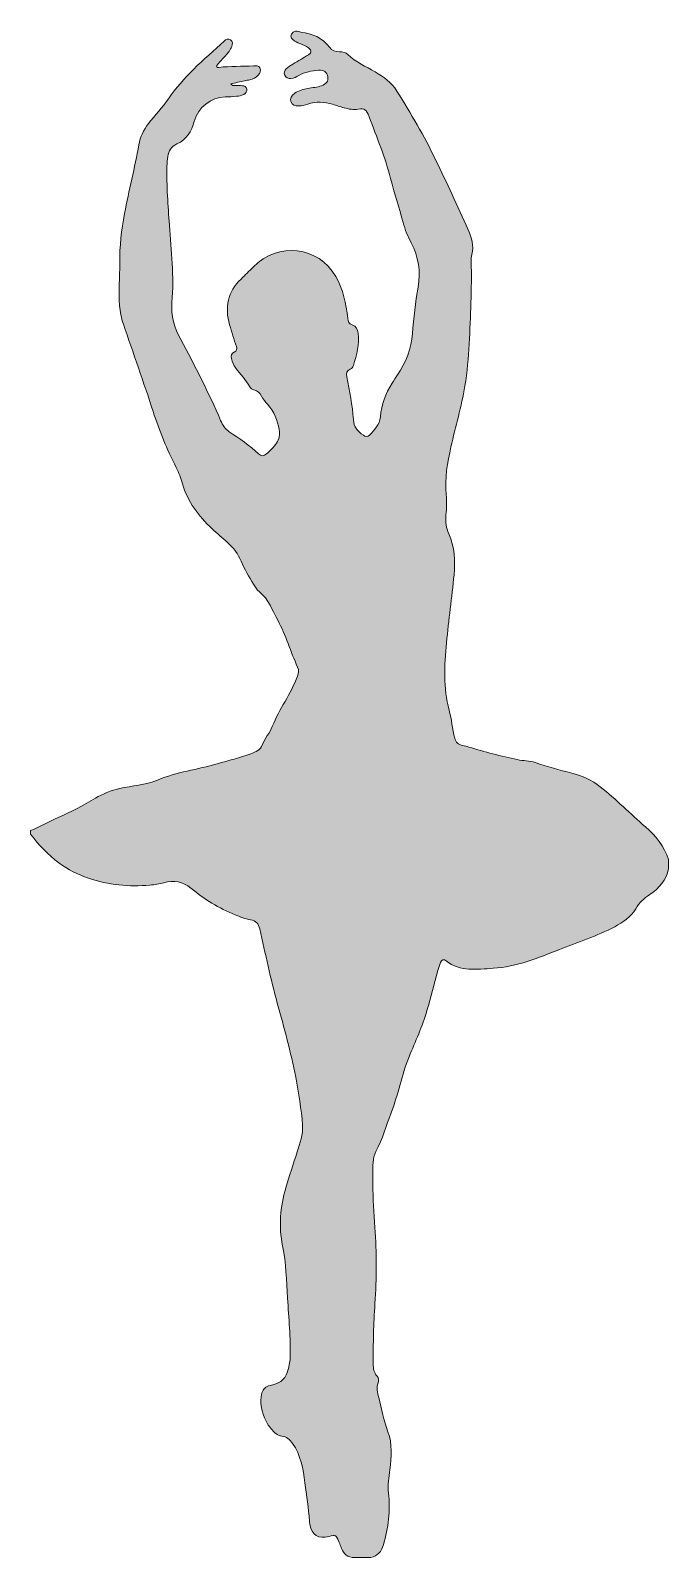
# Model space of a CAD drawing. Header units: inches. Extents: x 23.7 to 56.3, y -79.1 to -1.1.
import ezdxf

# ---------------------------------------------------------------- set-up
doc = ezdxf.new("R2010")
doc.units = ezdxf.units.IN
doc.header["$MEASUREMENT"] = 0
doc.layers.add('Layer 1', color=7, linetype='Continuous')

msp = doc.modelspace()

# ---------------------------------------------------------------- hatches: boundary and pattern name
at = {"layer": 'Layer 1'}
h = msp.add_hatch(color=7, dxfattribs=at)
edge = h.paths.add_edge_path()
edge.add_spline(control_points=[(41.041, -79.098), (40.724, -79.098), (40.406, -79.098), (40.09, -79.098), (39.775, -79.038), (39.593, -78.841), (39.509, -78.54), (39.484, -78.449), (39.441, -78.362), (39.403, -78.275), (39.263, -77.946), (39.255, -77.942), (38.911, -78.029), (38.359, -78.168), (38.043, -77.969), (37.933, -77.412), (37.922, -77.356), (37.912, -77.3), (37.908, -77.243), (37.866, -76.585), (37.771, -75.933), (37.679, -75.28), (37.58, -74.575), (37.472, -73.875), (37.041, -73.272), (36.9, -73.074), (36.751, -72.926), (36.501, -72.898), (36.316, -72.878), (36.17, -72.783), (36.049, -72.642), (35.913, -72.483), (35.777, -72.321), (35.69, -72.13), (35.484, -71.674), (35.33, -71.206), (35.48, -70.697), (35.543, -70.486), (35.664, -70.368), (35.899, -70.316), (36.295, -70.23), (36.653, -70.068), (36.784, -69.615), (36.852, -69.382), (36.918, -69.153), (36.923, -68.91), (36.947, -67.888), (36.859, -66.87), (36.79, -65.852), (36.729, -64.962), (36.715, -64.065), (36.536, -63.186), (36.332, -62.18), (36.416, -61.192), (36.701, -60.216), (36.88, -59.602), (37.094, -58.998), (37.276, -58.384), (37.408, -57.937), (37.596, -57.498), (37.557, -57.014), (37.491, -56.192), (37.363, -55.378), (37.205, -54.569), (36.957, -53.293), (36.612, -52.04), (36.267, -50.787), (35.922, -49.533), (35.657, -48.261), (35.371, -46.994), (35.309, -46.723), (35.18, -46.571), (34.903, -46.526), (34.627, -46.482), (34.368, -46.372), (34.109, -46.268), (33.284, -45.935), (32.537, -45.472), (31.851, -44.912), (31.432, -44.571), (30.985, -44.474), (30.466, -44.633), (30.237, -44.702), (29.993, -44.73), (29.754, -44.752), (28.688, -44.849), (27.641, -44.753), (26.622, -44.404), (26.079, -44.217), (25.572, -43.959), (25.108, -43.622), (24.544, -43.214), (24.085, -42.697), (23.654, -42.156), (23.654, -42.092), (23.654, -42.028), (23.654, -41.965), (24.136, -41.773), (24.588, -41.513), (25.062, -41.304), (25.718, -41.013), (26.352, -40.683), (26.967, -40.316), (27.351, -40.087), (27.759, -39.923), (28.198, -39.824), (28.846, -39.678), (29.521, -39.645), (30.141, -39.387), (31.125, -38.977), (32.184, -38.849), (33.201, -38.558), (33.773, -38.393), (34.352, -38.25), (34.912, -38.045), (35.154, -37.956), (35.41, -37.836), (35.5, -37.595), (35.63, -37.251), (35.879, -36.976), (36.011, -36.649), (36.369, -35.758), (36.958, -34.986), (37.297, -34.087), (37.36, -33.92), (37.378, -33.778), (37.303, -33.616), (36.94, -32.828), (36.71, -31.986), (36.288, -31.222), (36.007, -30.714), (35.829, -30.149), (35.349, -29.77), (35.221, -29.669), (35.137, -29.52), (35.047, -29.381), (34.804, -29.008), (34.598, -28.615), (34.419, -28.209), (34.257, -27.844), (34.033, -27.526), (33.731, -27.263), (33.459, -27.026), (33.189, -26.787), (32.924, -26.541), (32.234, -25.899), (31.692, -25.165), (31.414, -24.252), (31.327, -23.967), (31.243, -23.681), (31.103, -23.415), (30.621, -22.499), (30.24, -21.543), (29.918, -20.557), (29.432, -19.063), (28.908, -17.581), (28.398, -16.094), (28.291, -15.786), (28.233, -15.472), (28.203, -15.148), (28.136, -14.425), (28.222, -13.704), (28.213, -12.981), (28.202, -12.129), (28.304, -11.286), (28.459, -10.45), (28.678, -9.272), (28.988, -8.114), (29.192, -6.933), (29.262, -6.529), (29.43, -6.182), (29.678, -5.855), (30.008, -5.42), (30.406, -5.038), (30.705, -4.583), (31.072, -4.028), (31.531, -3.559), (31.987, -3.084), (32.48, -2.57), (33.043, -2.135), (33.551, -1.638), (33.643, -1.548), (33.752, -1.491), (33.876, -1.572), (34.01, -1.661), (33.982, -1.789), (33.936, -1.914), (33.868, -2.095), (33.75, -2.244), (33.622, -2.386), (33.486, -2.536), (33.349, -2.686), (33.214, -2.838), (33.185, -2.869), (33.15, -2.907), (33.175, -2.955), (33.196, -2.996), (33.24, -2.991), (33.277, -2.986), (33.863, -2.911), (34.455, -2.948), (35.043, -2.902), (35.17, -2.892), (35.309, -2.878), (35.38, -3.014), (35.452, -3.153), (35.377, -3.272), (35.288, -3.377), (35.179, -3.509), (35.032, -3.583), (34.867, -3.618), (34.774, -3.639), (34.679, -3.647), (34.587, -3.668), (34.358, -3.718), (34.13, -3.773), (33.883, -3.831), (33.965, -3.926), (34.04, -3.907), (34.106, -3.91), (34.227, -3.916), (34.348, -3.909), (34.467, -3.92), (34.578, -3.929), (34.689, -3.956), (34.711, -4.09), (34.731, -4.222), (34.657, -4.307), (34.548, -4.364), (34.434, -4.423), (34.309, -4.45), (34.182, -4.46), (33.992, -4.474), (33.803, -4.488), (33.613, -4.494), (32.859, -4.517), (32.221, -5.018), (32.023, -5.741), (31.885, -6.244), (31.631, -6.671), (31.139, -6.895), (30.847, -7.027), (30.72, -7.248), (30.672, -7.537), (30.645, -7.699), (30.627, -7.864), (30.624, -8.029), (30.604, -9.037), (30.679, -10.043), (30.754, -11.048), (30.852, -12.356), (30.995, -13.661), (30.879, -14.976), (30.818, -15.662), (31.01, -16.29), (31.335, -16.889), (32.067, -18.237), (32.755, -19.608), (33.37, -21.015), (33.472, -21.246), (33.602, -21.452), (33.814, -21.597), (34.332, -21.95), (34.855, -22.298), (35.313, -22.732), (35.437, -22.849), (35.58, -22.846), (35.707, -22.732), (35.897, -22.563), (36.078, -22.385), (36.225, -22.177), (36.372, -21.97), (36.412, -21.738), (36.366, -21.489), (36.277, -21.007), (36.103, -20.564), (35.77, -20.193), (35.655, -20.066), (35.546, -19.933), (35.465, -19.781), (35.378, -19.619), (35.266, -19.491), (35.072, -19.452), (34.984, -19.434), (34.908, -19.373), (34.864, -19.295), (34.665, -18.945), (34.378, -18.662), (34.14, -18.342), (34.032, -18.197), (33.956, -18.039), (33.923, -17.861), (33.897, -17.718), (33.922, -17.592), (34.07, -17.526), (34.206, -17.465), (34.212, -17.366), (34.173, -17.243), (34.055, -16.875), (33.934, -16.508), (33.827, -16.137), (33.571, -15.246), (33.743, -14.451), (34.411, -13.795), (34.618, -13.591), (34.83, -13.391), (35.033, -13.183), (36.304, -11.88), (38.369, -12.111), (39.255, -13.663), (39.632, -14.322), (39.776, -15.059), (39.87, -15.804), (39.89, -15.963), (39.923, -16.085), (40.093, -16.136), (40.298, -16.198), (40.374, -16.367), (40.4, -16.556), (40.479, -17.13), (40.324, -17.674), (40.156, -18.214), (40.132, -18.293), (40.075, -18.366), (39.997, -18.396), (39.797, -18.472), (39.786, -18.612), (39.821, -18.795), (39.956, -19.518), (40.111, -20.237), (40.153, -20.974), (40.174, -21.339), (40.374, -21.582), (40.665, -21.771), (40.772, -21.84), (40.882, -21.862), (40.978, -21.764), (41.237, -21.502), (41.491, -21.238), (41.532, -20.84), (41.594, -20.218), (41.789, -19.64), (42.134, -19.116), (42.228, -18.972), (42.314, -18.825), (42.411, -18.684), (42.849, -18.049), (43.108, -17.354), (43.174, -16.582), (43.243, -15.786), (43.319, -14.991), (43.461, -14.204), (43.604, -13.414), (43.472, -12.668), (43.113, -11.953), (42.945, -11.619), (42.79, -11.277), (42.696, -10.913), (42.5, -10.158), (42.249, -9.419), (42.056, -8.664), (41.778, -7.579), (41.351, -6.549), (40.958, -5.505), (40.82, -5.137), (40.72, -5.069), (40.406, -5.119), (40.153, -5.158), (39.915, -5.114), (39.676, -5.047), (39.481, -4.991), (39.289, -4.923), (39.094, -4.87), (38.672, -4.757), (38.25, -4.705), (37.823, -4.867), (37.677, -4.924), (37.519, -4.955), (37.358, -4.956), (37.183, -4.957), (37.025, -4.926), (36.96, -4.734), (36.906, -4.577), (36.977, -4.417), (37.155, -4.301), (37.36, -4.166), (37.591, -4.1), (37.83, -4.059), (38.061, -4.019), (38.296, -3.998), (38.52, -3.922), (38.777, -3.836), (38.886, -3.68), (38.846, -3.461), (38.804, -3.23), (38.644, -3.11), (38.371, -3.126), (38.021, -3.148), (37.683, -3.228), (37.369, -3.394), (37.24, -3.462), (37.114, -3.54), (36.963, -3.547), (36.828, -3.554), (36.71, -3.517), (36.647, -3.384), (36.585, -3.255), (36.639, -3.149), (36.722, -3.054), (36.816, -2.947), (36.943, -2.886), (37.063, -2.814), (37.33, -2.656), (37.599, -2.5), (37.861, -2.334), (38.03, -2.226), (38.029, -2.111), (37.869, -1.99), (37.731, -1.886), (37.57, -1.825), (37.411, -1.76), (37.294, -1.713), (37.175, -1.665), (37.076, -1.584), (36.917, -1.453), (36.921, -1.316), (37.084, -1.179), (37.253, -1.101), (37.33, -1.145), (37.464, -1.179), (38.055, -1.261), (38.577, -1.459), (38.943, -1.97), (39.057, -2.13), (39.248, -2.191), (39.449, -2.19), (39.607, -2.19), (39.757, -2.226), (39.873, -2.333), (40.285, -2.712), (40.79, -2.94), (41.267, -3.215), (41.703, -3.465), (42.11, -3.751), (42.383, -4.195), (43.088, -5.34), (43.778, -6.494), (44.36, -7.707), (44.926, -8.89), (45.491, -10.074), (46.022, -11.274), (46.203, -11.681), (46.332, -12.09), (46.2, -12.543), (46.169, -12.649), (46.179, -12.77), (46.18, -12.883), (46.199, -14.291), (46.156, -15.698), (46.07, -17.102), (46.025, -17.823), (45.984, -18.544), (45.859, -19.258), (45.675, -20.308), (45.374, -21.331), (45.143, -22.37), (44.964, -23.171), (44.814, -23.972), (44.899, -24.798), (44.936, -25.153), (44.915, -25.508), (44.886, -25.861), (44.86, -26.191), (44.896, -26.507), (45.032, -26.809), (45.332, -27.479), (45.364, -28.189), (45.297, -28.9), (45.188, -30.061), (45.025, -31.216), (44.912, -32.376), (44.799, -33.531), (44.742, -34.675), (45.048, -35.813), (45.174, -36.284), (45.212, -36.775), (45.337, -37.247), (45.395, -37.463), (45.515, -37.587), (45.74, -37.617), (45.846, -37.631), (45.949, -37.668), (46.051, -37.699), (46.868, -37.955), (47.697, -38.165), (48.533, -38.343), (48.836, -38.408), (49.15, -38.397), (49.45, -38.497), (50.062, -38.704), (50.685, -38.879), (51.313, -39.035), (51.851, -39.168), (52.339, -39.391), (52.774, -39.734), (53.582, -40.371), (54.305, -41.103), (55.081, -41.776), (55.609, -42.234), (56.044, -42.766), (56.259, -43.449), (56.259, -43.601), (56.259, -43.753), (56.259, -43.906), (56.151, -44.502), (55.791, -44.917), (55.298, -45.237), (55.008, -45.426), (54.765, -45.662), (54.582, -45.96), (54.325, -46.378), (53.95, -46.653), (53.517, -46.877), (52.607, -47.349), (51.64, -47.678), (50.689, -48.044), (49.591, -48.466), (48.504, -48.927), (47.303, -49.002), (46.465, -49.054), (45.627, -49.193), (44.893, -48.618), (44.769, -48.519), (44.667, -48.571), (44.614, -48.714), (44.565, -48.844), (44.514, -48.974), (44.476, -49.108), (44.287, -49.792), (44.109, -50.479), (43.914, -51.161), (43.682, -51.973), (43.322, -52.738), (43.004, -53.519), (42.624, -54.448), (42.45, -55.443), (42.089, -56.378), (41.833, -57.039), (41.644, -57.726), (41.307, -58.356), (41.213, -58.531), (41.177, -58.723), (41.159, -58.921), (41.123, -59.289), (41.153, -59.656), (41.152, -60.023), (41.151, -60.765), (41.194, -61.505), (41.254, -62.244), (41.358, -63.542), (41.341, -64.839), (41.257, -66.137), (41.191, -67.162), (41.161, -68.187), (41.169, -69.215), (41.171, -69.437), (41.203, -69.654), (41.365, -69.834), (41.451, -69.93), (41.459, -70.061), (41.418, -70.177), (41.326, -70.433), (41.385, -70.676), (41.448, -70.923), (41.6, -71.509), (41.708, -72.102), (41.919, -72.677), (42.148, -73.295), (42.113, -73.962), (42.018, -74.615), (41.961, -75.01), (41.906, -75.402), (41.953, -75.806), (42.057, -76.706), (41.947, -77.588), (41.689, -78.454), (41.59, -78.789), (41.402, -79.03), (41.041, -79.098)], knot_values=[0, 0, 0, 0, 1, 1, 1, 2, 2, 2, 3, 3, 3, 4, 4, 4, 5, 5, 5, 6, 6, 6, 7, 7, 7, 8, 8, 8, 9, 9, 9, 10, 10, 10, 11, 11, 11, 12, 12, 12, 13, 13, 13, 14, 14, 14, 15, 15, 15, 16, 16, 16, 17, 17, 17, 18, 18, 18, 19, 19, 19, 20, 20, 20, 21, 21, 21, 22, 22, 22, 23, 23, 23, 24, 24, 24, 25, 25, 25, 26, 26, 26, 27, 27, 27, 28, 28, 28, 29, 29, 29, 30, 30, 30, 31, 31, 31, 32, 32, 32, 33, 33, 33, 34, 34, 34, 35, 35, 35, 36, 36, 36, 37, 37, 37, 38, 38, 38, 39, 39, 39, 40, 40, 40, 41, 41, 41, 42, 42, 42, 43, 43, 43, 44, 44, 44, 45, 45, 45, 46, 46, 46, 47, 47, 47, 48, 48, 48, 49, 49, 49, 50, 50, 50, 51, 51, 51, 52, 52, 52, 53, 53, 53, 54, 54, 54, 55, 55, 55, 56, 56, 56, 57, 57, 57, 58, 58, 58, 59, 59, 59, 60, 60, 60, 61, 61, 61, 62, 62, 62, 63, 63, 63, 64, 64, 64, 65, 65, 65, 66, 66, 66, 67, 67, 67, 68, 68, 68, 69, 69, 69, 70, 70, 70, 71, 71, 71, 72, 72, 72, 73, 73, 73, 74, 74, 74, 75, 75, 75, 76, 76, 76, 77, 77, 77, 78, 78, 78, 79, 79, 79, 80, 80, 80, 81, 81, 81, 82, 82, 82, 83, 83, 83, 84, 84, 84, 85, 85, 85, 86, 86, 86, 87, 87, 87, 88, 88, 88, 89, 89, 89, 90, 90, 90, 91, 91, 91, 92, 92, 92, 93, 93, 93, 94, 94, 94, 95, 95, 95, 96, 96, 96, 97, 97, 97, 98, 98, 98, 99, 99, 99, 100, 100, 100, 101, 101, 101, 102, 102, 102, 103, 103, 103, 104, 104, 104, 105, 105, 105, 106, 106, 106, 107, 107, 107, 108, 108, 108, 109, 109, 109, 110, 110, 110, 111, 111, 111, 112, 112, 112, 113, 113, 113, 114, 114, 114, 115, 115, 115, 116, 116, 116, 117, 117, 117, 118, 118, 118, 119, 119, 119, 120, 120, 120, 121, 121, 121, 122, 122, 122, 123, 123, 123, 124, 124, 124, 125, 125, 125, 126, 126, 126, 127, 127, 127, 128, 128, 128, 129, 129, 129, 130, 130, 130, 131, 131, 131, 132, 132, 132, 133, 133, 133, 134, 134, 134, 135, 135, 135, 136, 136, 136, 137, 137, 137, 138, 138, 138, 139, 139, 139, 140, 140, 140, 141, 141, 141, 142, 142, 142, 143, 143, 143, 144, 144, 144, 145, 145, 145, 146, 146, 146, 147, 147, 147, 148, 148, 148, 149, 149, 149, 150, 150, 150, 151, 151, 151, 152, 152, 152, 153, 153, 153, 154, 154, 154, 155, 155, 155, 156, 156, 156, 157, 157, 157, 158, 158, 158, 159, 159, 159, 160, 160, 160, 161, 161, 161, 162, 162, 162, 163, 163, 163, 164, 164, 164, 165, 165, 165, 166, 166, 166, 167, 167, 167, 168, 168, 168, 169, 169, 169, 170, 170, 170, 171, 171, 171, 172, 172, 172, 173, 173, 173, 174, 174, 174, 175, 175, 175, 176, 176, 176, 177, 177, 177, 178, 178, 178, 179, 179, 179, 180, 180, 180, 181, 181, 181, 182, 182, 182, 183, 183, 183, 184, 184, 184, 185, 185, 185, 186, 186, 186, 187, 187, 187, 188, 188, 188, 189, 189, 189, 190, 190, 190, 191, 191, 191, 192, 192, 192, 193, 193, 193, 194, 194, 194, 195, 195, 195, 196, 196, 196, 196], degree=3, periodic=1)

# ---------------------------------------------------------------- linework, layer by layer
at = {"layer": 'Layer 1', "lineweight": 0}
msp.add_open_spline([(41.041, -79.098), (40.724, -79.098), (40.406, -79.098), (40.09, -79.098), (39.775, -79.038), (39.593, -78.841), (39.509, -78.54), (39.484, -78.449), (39.441, -78.362), (39.403, -78.275), (39.263, -77.946), (39.255, -77.942), (38.911, -78.029), (38.359, -78.168), (38.043, -77.969), (37.933, -77.412), (37.922, -77.356), (37.912, -77.3), (37.908, -77.243), (37.866, -76.585), (37.771, -75.933), (37.679, -75.28), (37.58, -74.575), (37.472, -73.875), (37.041, -73.272), (36.9, -73.074), (36.751, -72.926), (36.501, -72.898), (36.316, -72.878), (36.17, -72.783), (36.049, -72.642), (35.913, -72.483), (35.777, -72.321), (35.69, -72.13), (35.484, -71.674), (35.33, -71.206), (35.48, -70.697), (35.543, -70.486), (35.664, -70.368), (35.899, -70.316), (36.295, -70.23), (36.653, -70.068), (36.784, -69.615), (36.852, -69.382), (36.918, -69.153), (36.923, -68.91), (36.947, -67.888), (36.859, -66.87), (36.79, -65.852), (36.729, -64.962), (36.715, -64.065), (36.536, -63.186), (36.332, -62.18), (36.416, -61.192), (36.701, -60.216), (36.88, -59.602), (37.094, -58.998), (37.276, -58.384), (37.408, -57.937), (37.596, -57.498), (37.557, -57.014), (37.491, -56.192), (37.363, -55.378), (37.205, -54.569), (36.957, -53.293), (36.612, -52.04), (36.267, -50.787), (35.922, -49.533), (35.657, -48.261), (35.371, -46.994), (35.309, -46.723), (35.18, -46.571), (34.903, -46.526), (34.627, -46.482), (34.368, -46.372), (34.109, -46.268), (33.284, -45.935), (32.537, -45.472), (31.851, -44.912), (31.432, -44.571), (30.985, -44.474), (30.466, -44.633), (30.237, -44.702), (29.993, -44.73), (29.754, -44.752), (28.688, -44.849), (27.641, -44.753), (26.622, -44.404), (26.079, -44.217), (25.572, -43.959), (25.108, -43.622), (24.544, -43.214), (24.085, -42.697), (23.654, -42.156), (23.654, -42.092), (23.654, -42.028), (23.654, -41.965), (24.136, -41.773), (24.588, -41.513), (25.062, -41.304), (25.718, -41.013), (26.352, -40.683), (26.967, -40.316), (27.351, -40.087), (27.759, -39.923), (28.198, -39.824), (28.846, -39.678), (29.521, -39.645), (30.141, -39.387), (31.125, -38.977), (32.184, -38.849), (33.201, -38.558), (33.773, -38.393), (34.352, -38.25), (34.912, -38.045), (35.154, -37.956), (35.41, -37.836), (35.5, -37.595), (35.63, -37.251), (35.879, -36.976), (36.011, -36.649), (36.369, -35.758), (36.958, -34.986), (37.297, -34.087), (37.36, -33.92), (37.378, -33.778), (37.303, -33.616), (36.94, -32.828), (36.71, -31.986), (36.288, -31.222), (36.007, -30.714), (35.829, -30.149), (35.349, -29.77), (35.221, -29.669), (35.137, -29.52), (35.047, -29.381), (34.804, -29.008), (34.598, -28.615), (34.419, -28.209), (34.257, -27.844), (34.033, -27.526), (33.731, -27.263), (33.459, -27.026), (33.189, -26.787), (32.924, -26.541), (32.234, -25.899), (31.692, -25.165), (31.414, -24.252), (31.327, -23.967), (31.243, -23.681), (31.103, -23.415), (30.621, -22.499), (30.24, -21.543), (29.918, -20.557), (29.432, -19.063), (28.908, -17.581), (28.398, -16.094), (28.291, -15.786), (28.233, -15.472), (28.203, -15.148), (28.136, -14.425), (28.222, -13.704), (28.213, -12.981), (28.202, -12.129), (28.304, -11.286), (28.459, -10.45), (28.678, -9.272), (28.988, -8.114), (29.192, -6.933), (29.262, -6.529), (29.43, -6.182), (29.678, -5.855), (30.008, -5.42), (30.406, -5.038), (30.705, -4.583), (31.072, -4.028), (31.531, -3.559), (31.987, -3.084), (32.48, -2.57), (33.043, -2.135), (33.551, -1.638), (33.643, -1.548), (33.752, -1.491), (33.876, -1.572), (34.01, -1.661), (33.982, -1.789), (33.936, -1.914), (33.868, -2.095), (33.75, -2.244), (33.622, -2.386), (33.486, -2.536), (33.349, -2.686), (33.214, -2.838), (33.185, -2.869), (33.15, -2.907), (33.175, -2.955), (33.196, -2.996), (33.24, -2.991), (33.277, -2.986), (33.863, -2.911), (34.455, -2.948), (35.043, -2.902), (35.17, -2.892), (35.309, -2.878), (35.38, -3.014), (35.452, -3.153), (35.377, -3.272), (35.288, -3.377), (35.179, -3.509), (35.032, -3.583), (34.867, -3.618), (34.774, -3.639), (34.679, -3.647), (34.587, -3.668), (34.358, -3.718), (34.13, -3.773), (33.883, -3.831), (33.965, -3.926), (34.04, -3.907), (34.106, -3.91), (34.227, -3.916), (34.348, -3.909), (34.467, -3.92), (34.578, -3.929), (34.689, -3.956), (34.711, -4.09), (34.731, -4.222), (34.657, -4.307), (34.548, -4.364), (34.434, -4.423), (34.309, -4.45), (34.182, -4.46), (33.992, -4.474), (33.803, -4.488), (33.613, -4.494), (32.859, -4.517), (32.221, -5.018), (32.023, -5.741), (31.885, -6.244), (31.631, -6.671), (31.139, -6.895), (30.847, -7.027), (30.72, -7.248), (30.672, -7.537), (30.645, -7.699), (30.627, -7.864), (30.624, -8.029), (30.604, -9.037), (30.679, -10.043), (30.754, -11.048), (30.852, -12.356), (30.995, -13.661), (30.879, -14.976), (30.818, -15.662), (31.01, -16.29), (31.335, -16.889), (32.067, -18.237), (32.755, -19.608), (33.37, -21.015), (33.472, -21.246), (33.602, -21.452), (33.814, -21.597), (34.332, -21.95), (34.855, -22.298), (35.313, -22.732), (35.437, -22.849), (35.58, -22.846), (35.707, -22.732), (35.897, -22.563), (36.078, -22.385), (36.225, -22.177), (36.372, -21.97), (36.412, -21.738), (36.366, -21.489), (36.277, -21.007), (36.103, -20.564), (35.77, -20.193), (35.655, -20.066), (35.546, -19.933), (35.465, -19.781), (35.378, -19.619), (35.266, -19.491), (35.072, -19.452), (34.984, -19.434), (34.908, -19.373), (34.864, -19.295), (34.665, -18.945), (34.378, -18.662), (34.14, -18.342), (34.032, -18.197), (33.956, -18.039), (33.923, -17.861), (33.897, -17.718), (33.922, -17.592), (34.07, -17.526), (34.206, -17.465), (34.212, -17.366), (34.173, -17.243), (34.055, -16.875), (33.934, -16.508), (33.827, -16.137), (33.571, -15.246), (33.743, -14.451), (34.411, -13.795), (34.618, -13.591), (34.83, -13.391), (35.033, -13.183), (36.304, -11.88), (38.369, -12.111), (39.255, -13.663), (39.632, -14.322), (39.776, -15.059), (39.87, -15.804), (39.89, -15.963), (39.923, -16.085), (40.093, -16.136), (40.298, -16.198), (40.374, -16.367), (40.4, -16.556), (40.479, -17.13), (40.324, -17.674), (40.156, -18.214), (40.132, -18.293), (40.075, -18.366), (39.997, -18.396), (39.797, -18.472), (39.786, -18.612), (39.821, -18.795), (39.956, -19.518), (40.111, -20.237), (40.153, -20.974), (40.174, -21.339), (40.374, -21.582), (40.665, -21.771), (40.772, -21.84), (40.882, -21.862), (40.978, -21.764), (41.237, -21.502), (41.491, -21.238), (41.532, -20.84), (41.594, -20.218), (41.789, -19.64), (42.134, -19.116), (42.228, -18.972), (42.314, -18.825), (42.411, -18.684), (42.849, -18.049), (43.108, -17.354), (43.174, -16.582), (43.243, -15.786), (43.319, -14.991), (43.461, -14.204), (43.604, -13.414), (43.472, -12.668), (43.113, -11.953), (42.945, -11.619), (42.79, -11.277), (42.696, -10.913), (42.5, -10.158), (42.249, -9.419), (42.056, -8.664), (41.778, -7.579), (41.351, -6.549), (40.958, -5.505), (40.82, -5.137), (40.72, -5.069), (40.406, -5.119), (40.153, -5.158), (39.915, -5.114), (39.676, -5.047), (39.481, -4.991), (39.289, -4.923), (39.094, -4.87), (38.672, -4.757), (38.25, -4.705), (37.823, -4.867), (37.677, -4.924), (37.519, -4.955), (37.358, -4.956), (37.183, -4.957), (37.025, -4.926), (36.96, -4.734), (36.906, -4.577), (36.977, -4.417), (37.155, -4.301), (37.36, -4.166), (37.591, -4.1), (37.83, -4.059), (38.061, -4.019), (38.296, -3.998), (38.52, -3.922), (38.777, -3.836), (38.886, -3.68), (38.846, -3.461), (38.804, -3.23), (38.644, -3.11), (38.371, -3.126), (38.021, -3.148), (37.683, -3.228), (37.369, -3.394), (37.24, -3.462), (37.114, -3.54), (36.963, -3.547), (36.828, -3.554), (36.71, -3.517), (36.647, -3.384), (36.585, -3.255), (36.639, -3.149), (36.722, -3.054), (36.816, -2.947), (36.943, -2.886), (37.063, -2.814), (37.33, -2.656), (37.599, -2.5), (37.861, -2.334), (38.03, -2.226), (38.029, -2.111), (37.869, -1.99), (37.731, -1.886), (37.57, -1.825), (37.411, -1.76), (37.294, -1.713), (37.175, -1.665), (37.076, -1.584), (36.917, -1.453), (36.921, -1.316), (37.084, -1.179), (37.253, -1.101), (37.33, -1.145), (37.464, -1.179), (38.055, -1.261), (38.577, -1.459), (38.943, -1.97), (39.057, -2.13), (39.248, -2.191), (39.449, -2.19), (39.607, -2.19), (39.757, -2.226), (39.873, -2.333), (40.285, -2.712), (40.79, -2.94), (41.267, -3.215), (41.703, -3.465), (42.11, -3.751), (42.383, -4.195), (43.088, -5.34), (43.778, -6.494), (44.36, -7.707), (44.926, -8.89), (45.491, -10.074), (46.022, -11.274), (46.203, -11.681), (46.332, -12.09), (46.2, -12.543), (46.169, -12.649), (46.179, -12.77), (46.18, -12.883), (46.199, -14.291), (46.156, -15.698), (46.07, -17.102), (46.025, -17.823), (45.984, -18.544), (45.859, -19.258), (45.675, -20.308), (45.374, -21.331), (45.143, -22.37), (44.964, -23.171), (44.814, -23.972), (44.899, -24.798), (44.936, -25.153), (44.915, -25.508), (44.886, -25.861), (44.86, -26.191), (44.896, -26.507), (45.032, -26.809), (45.332, -27.479), (45.364, -28.189), (45.297, -28.9), (45.188, -30.061), (45.025, -31.216), (44.912, -32.376), (44.799, -33.531), (44.742, -34.675), (45.048, -35.813), (45.174, -36.284), (45.212, -36.775), (45.337, -37.247), (45.395, -37.463), (45.515, -37.587), (45.74, -37.617), (45.846, -37.631), (45.949, -37.668), (46.051, -37.699), (46.868, -37.955), (47.697, -38.165), (48.533, -38.343), (48.836, -38.408), (49.15, -38.397), (49.45, -38.497), (50.062, -38.704), (50.685, -38.879), (51.313, -39.035), (51.851, -39.168), (52.339, -39.391), (52.774, -39.734), (53.582, -40.371), (54.305, -41.103), (55.081, -41.776), (55.609, -42.234), (56.044, -42.766), (56.259, -43.449), (56.259, -43.601), (56.259, -43.753), (56.259, -43.906), (56.151, -44.502), (55.791, -44.917), (55.298, -45.237), (55.008, -45.426), (54.765, -45.662), (54.582, -45.96), (54.325, -46.378), (53.95, -46.653), (53.517, -46.877), (52.607, -47.349), (51.64, -47.678), (50.689, -48.044), (49.591, -48.466), (48.504, -48.927), (47.303, -49.002), (46.465, -49.054), (45.627, -49.193), (44.893, -48.618), (44.769, -48.519), (44.667, -48.571), (44.614, -48.714), (44.565, -48.844), (44.514, -48.974), (44.476, -49.108), (44.287, -49.792), (44.109, -50.479), (43.914, -51.161), (43.682, -51.973), (43.322, -52.738), (43.004, -53.519), (42.624, -54.448), (42.45, -55.443), (42.089, -56.378), (41.833, -57.039), (41.644, -57.726), (41.307, -58.356), (41.213, -58.531), (41.177, -58.723), (41.159, -58.921), (41.123, -59.289), (41.153, -59.656), (41.152, -60.023), (41.151, -60.765), (41.194, -61.505), (41.254, -62.244), (41.358, -63.542), (41.341, -64.839), (41.257, -66.137), (41.191, -67.162), (41.161, -68.187), (41.169, -69.215), (41.171, -69.437), (41.203, -69.654), (41.365, -69.834), (41.451, -69.93), (41.459, -70.061), (41.418, -70.177), (41.326, -70.433), (41.385, -70.676), (41.448, -70.923), (41.6, -71.509), (41.708, -72.102), (41.919, -72.677), (42.148, -73.295), (42.113, -73.962), (42.018, -74.615), (41.961, -75.01), (41.906, -75.402), (41.953, -75.806), (42.057, -76.706), (41.947, -77.588), (41.689, -78.454), (41.59, -78.789), (41.402, -79.03), (41.041, -79.098)], degree=3, knots=[0, 0, 0, 0, 1, 1, 1, 2, 2, 2, 3, 3, 3, 4, 4, 4, 5, 5, 5, 6, 6, 6, 7, 7, 7, 8, 8, 8, 9, 9, 9, 10, 10, 10, 11, 11, 11, 12, 12, 12, 13, 13, 13, 14, 14, 14, 15, 15, 15, 16, 16, 16, 17, 17, 17, 18, 18, 18, 19, 19, 19, 20, 20, 20, 21, 21, 21, 22, 22, 22, 23, 23, 23, 24, 24, 24, 25, 25, 25, 26, 26, 26, 27, 27, 27, 28, 28, 28, 29, 29, 29, 30, 30, 30, 31, 31, 31, 32, 32, 32, 33, 33, 33, 34, 34, 34, 35, 35, 35, 36, 36, 36, 37, 37, 37, 38, 38, 38, 39, 39, 39, 40, 40, 40, 41, 41, 41, 42, 42, 42, 43, 43, 43, 44, 44, 44, 45, 45, 45, 46, 46, 46, 47, 47, 47, 48, 48, 48, 49, 49, 49, 50, 50, 50, 51, 51, 51, 52, 52, 52, 53, 53, 53, 54, 54, 54, 55, 55, 55, 56, 56, 56, 57, 57, 57, 58, 58, 58, 59, 59, 59, 60, 60, 60, 61, 61, 61, 62, 62, 62, 63, 63, 63, 64, 64, 64, 65, 65, 65, 66, 66, 66, 67, 67, 67, 68, 68, 68, 69, 69, 69, 70, 70, 70, 71, 71, 71, 72, 72, 72, 73, 73, 73, 74, 74, 74, 75, 75, 75, 76, 76, 76, 77, 77, 77, 78, 78, 78, 79, 79, 79, 80, 80, 80, 81, 81, 81, 82, 82, 82, 83, 83, 83, 84, 84, 84, 85, 85, 85, 86, 86, 86, 87, 87, 87, 88, 88, 88, 89, 89, 89, 90, 90, 90, 91, 91, 91, 92, 92, 92, 93, 93, 93, 94, 94, 94, 95, 95, 95, 96, 96, 96, 97, 97, 97, 98, 98, 98, 99, 99, 99, 100, 100, 100, 101, 101, 101, 102, 102, 102, 103, 103, 103, 104, 104, 104, 105, 105, 105, 106, 106, 106, 107, 107, 107, 108, 108, 108, 109, 109, 109, 110, 110, 110, 111, 111, 111, 112, 112, 112, 113, 113, 113, 114, 114, 114, 115, 115, 115, 116, 116, 116, 117, 117, 117, 118, 118, 118, 119, 119, 119, 120, 120, 120, 121, 121, 121, 122, 122, 122, 123, 123, 123, 124, 124, 124, 125, 125, 125, 126, 126, 126, 127, 127, 127, 128, 128, 128, 129, 129, 129, 130, 130, 130, 131, 131, 131, 132, 132, 132, 133, 133, 133, 134, 134, 134, 135, 135, 135, 136, 136, 136, 137, 137, 137, 138, 138, 138, 139, 139, 139, 140, 140, 140, 141, 141, 141, 142, 142, 142, 143, 143, 143, 144, 144, 144, 145, 145, 145, 146, 146, 146, 147, 147, 147, 148, 148, 148, 149, 149, 149, 150, 150, 150, 151, 151, 151, 152, 152, 152, 153, 153, 153, 154, 154, 154, 155, 155, 155, 156, 156, 156, 157, 157, 157, 158, 158, 158, 159, 159, 159, 160, 160, 160, 161, 161, 161, 162, 162, 162, 163, 163, 163, 164, 164, 164, 165, 165, 165, 166, 166, 166, 167, 167, 167, 168, 168, 168, 169, 169, 169, 170, 170, 170, 171, 171, 171, 172, 172, 172, 173, 173, 173, 174, 174, 174, 175, 175, 175, 176, 176, 176, 177, 177, 177, 178, 178, 178, 179, 179, 179, 180, 180, 180, 181, 181, 181, 182, 182, 182, 183, 183, 183, 184, 184, 184, 185, 185, 185, 186, 186, 186, 187, 187, 187, 188, 188, 188, 189, 189, 189, 190, 190, 190, 191, 191, 191, 192, 192, 192, 193, 193, 193, 194, 194, 194, 195, 195, 195, 196, 196, 196, 196], dxfattribs=at)

doc.saveas('drawing.dxf')
